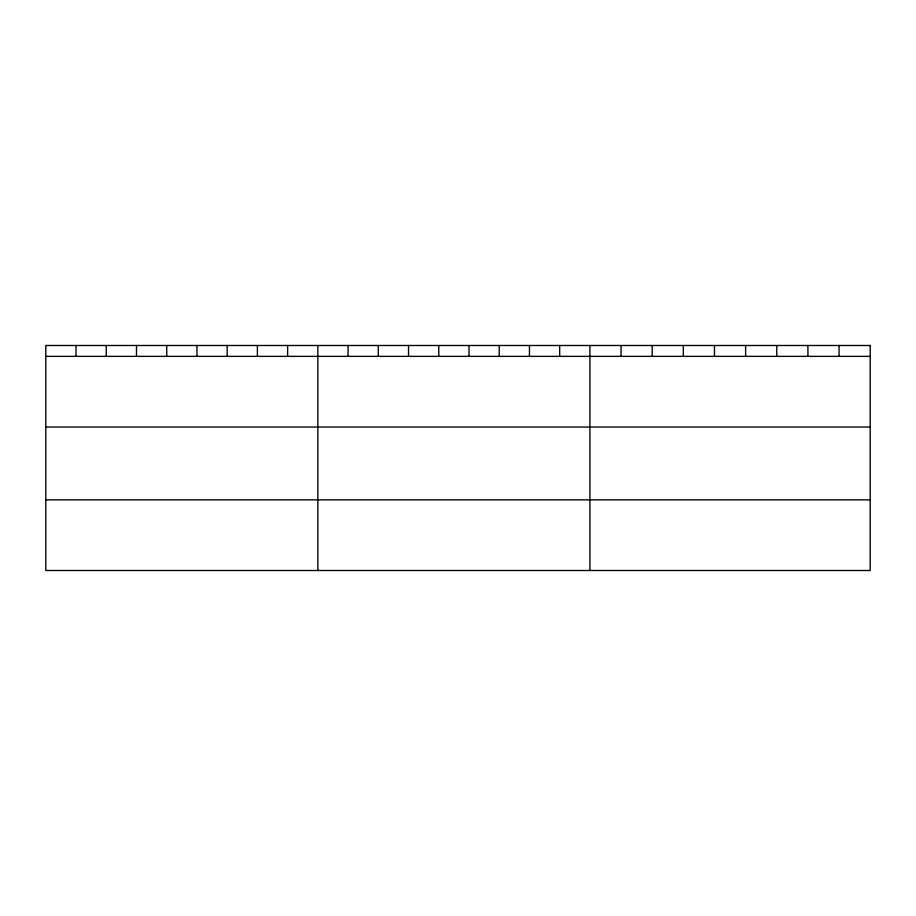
<?xml version="1.0" encoding="UTF-8"?>
<svg xmlns="http://www.w3.org/2000/svg" width="916" height="916" viewBox="0 0 916 916"><rect width="100%" height="100%" fill="white"/><g stroke="black" fill="none" stroke-linecap="round" stroke-linejoin="round"><path stroke-width="1.37" d="M45.8 356.37L870.2 356.37M45.8 427.039L870.2 427.039M45.8 499.85L870.2 499.85M839.056 345.492L839.056 356.37M807.912 345.492L807.912 356.37M776.768 345.492L776.768 356.37M745.624 345.492L745.624 356.37M714.48 345.492L714.48 356.37M683.336 345.492L683.336 356.37M652.192 345.492L652.192 356.37M621.048 345.492L621.048 356.37M589.904 345.492L589.904 570.508M559.676 345.492L559.676 356.37M529.448 345.492L529.448 356.37M499.22 345.492L499.22 356.37M468.992 345.492L468.992 356.37M438.764 345.492L438.764 356.37M408.536 345.492L408.536 356.37M378.308 345.492L378.308 356.37M348.08 345.492L348.08 356.37M317.852 345.492L317.852 570.508M287.624 345.492L287.624 356.37M257.396 345.492L257.396 356.37M227.168 345.492L227.168 356.37M196.94 345.492L196.94 356.37M166.712 345.492L166.712 356.37M136.484 345.492L136.484 356.37M106.256 345.492L106.256 356.37M76.028 345.492L76.028 356.37M870.2 345.492L45.8 345.492L45.8 570.508L870.2 570.508L870.2 345.492"/></g></svg>
